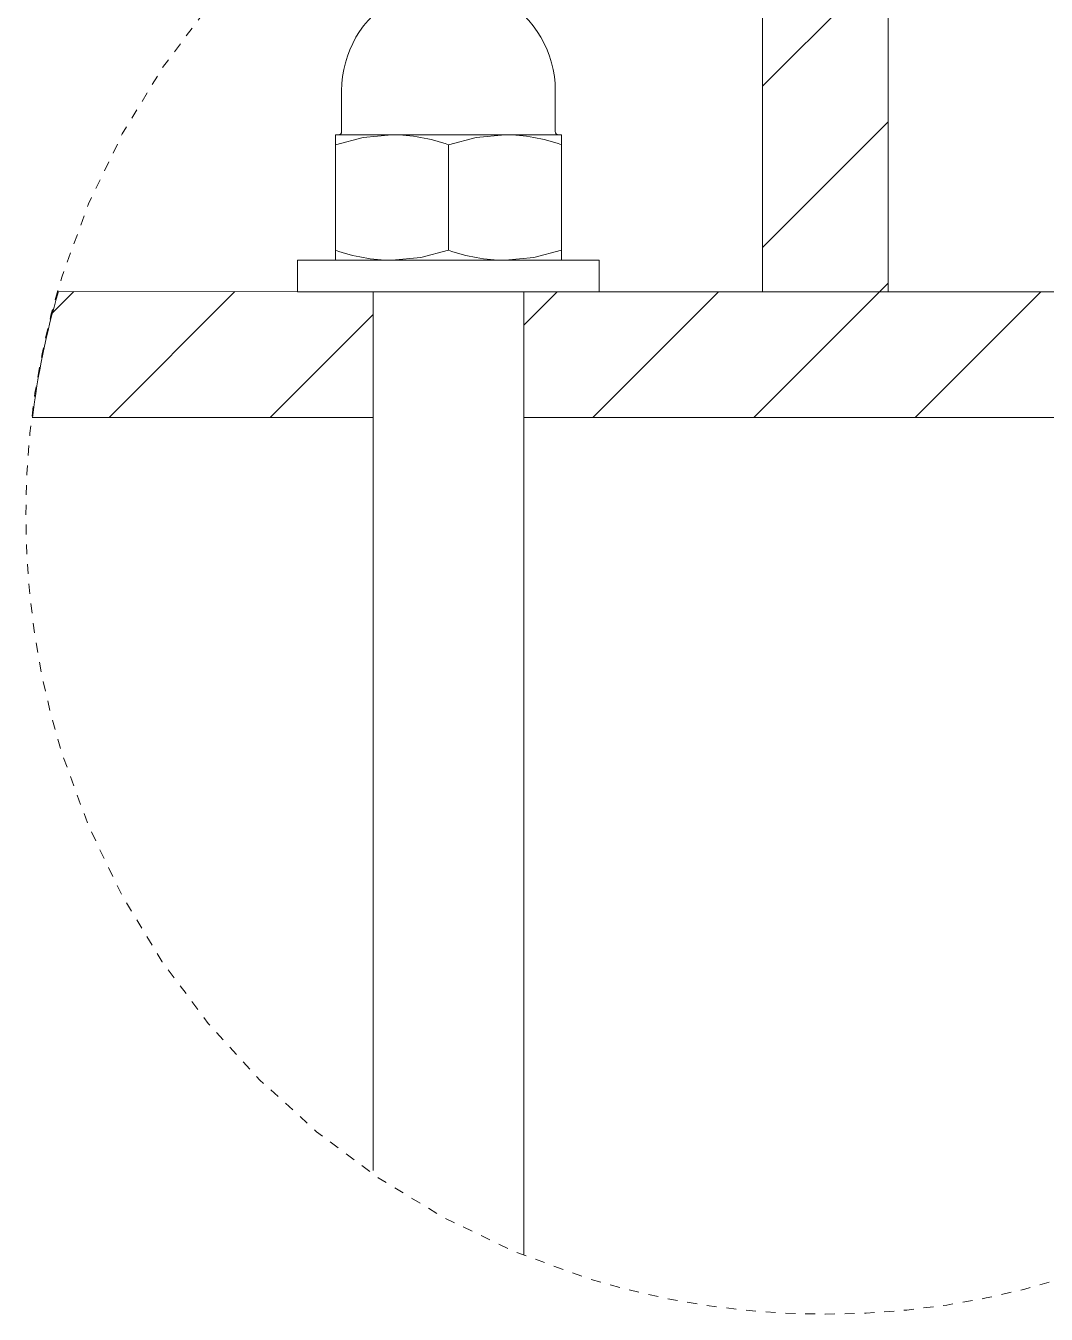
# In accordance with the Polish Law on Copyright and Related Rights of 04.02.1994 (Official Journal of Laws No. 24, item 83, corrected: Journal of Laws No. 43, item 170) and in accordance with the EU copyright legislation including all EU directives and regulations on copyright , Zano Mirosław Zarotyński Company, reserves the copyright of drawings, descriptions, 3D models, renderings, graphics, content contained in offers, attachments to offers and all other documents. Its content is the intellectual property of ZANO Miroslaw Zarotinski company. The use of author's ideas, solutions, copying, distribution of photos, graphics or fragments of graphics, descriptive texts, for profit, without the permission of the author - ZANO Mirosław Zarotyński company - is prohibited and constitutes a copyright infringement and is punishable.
# Model space of a CAD drawing. Header units: inches. Extents: x -0.2 to 94.2, y 2.6 to 69.8.
# Drawn here: x 22.76 to 33.09, y 2.59 to 15.63 of the extents above; entities that cross this region are included whole.
import ezdxf

# ---------------------------------------------------------------- set-up
doc = ezdxf.new("R2010")
doc.units = ezdxf.units.IN
doc.linetypes.add('HIDDEN', pattern=[1.905, 1.27, -0.635])
doc.layers.add('ZANO_R', color=7, linetype='Continuous', lineweight=0)
doc.layers.add('ZANO_R_przerywana', color=250, linetype='HIDDEN', lineweight=0)

msp = doc.modelspace()

# ---------------------------------------------------------------- linework, layer by layer
at = {"layer": 'ZANO_R'}
for p, q in [((30.21822, 18.7372), (30.21822, 12.93825)), ((31.48937, 18.7372), (31.48937, 12.93825)), ((30.21822, 15.01664), (31.48937, 16.28779)), ((25.95987, 14.97209), (25.95987, 14.55897)), ((28.12082, 14.55897), (28.12082, 14.97209)), ((30.21822, 13.38589), (31.48937, 14.65704)), ((25.89631, 14.425), (25.89631, 14.52719)), ((26.46833, 14.52719), (25.89631, 14.52719)), ((25.89631, 14.425), (26.17656, 14.49914)), ((26.17656, 14.49914), (26.46833, 14.52719)), ((27.61236, 14.52719), (26.46833, 14.52719)), ((27.04035, 14.425), (27.32059, 14.49914)), ((27.32059, 14.49914), (27.61236, 14.52719)), ((28.18438, 14.52719), (27.61236, 14.52719)), ((28.18438, 14.425), (28.18438, 14.52719)), ((25.89631, 14.425), (25.89631, 13.35822)), ((27.04035, 14.425), (27.04035, 13.35822)), ((28.18438, 14.425), (28.18438, 13.35822)), ((25.89631, 13.25604), (25.89631, 13.35822)), ((27.04035, 13.35822), (26.7601, 13.28408)), ((28.18438, 13.35822), (27.90413, 13.28408)), ((28.18438, 13.25604), (28.18438, 13.35822)), ((25.51497, 13.25604), (25.51497, 12.93825)), ((28.56572, 13.25604), (25.51497, 13.25604)), ((26.7601, 13.28408), (26.46833, 13.25604)), ((27.90413, 13.28408), (27.61236, 13.25604)), ((28.56572, 12.93825), (28.56572, 13.25604)), ((23.03483, 12.7255), (23.25029, 12.94096)), ((23.09443, 12.9411), (26.27766, 12.93825)), ((23.60718, 11.6671), (24.87958, 12.9395)), ((28.56572, 12.93825), (25.51497, 12.93825)), ((26.27766, 11.6671), (26.27766, 12.93825)), ((26.27766, 12.93825), (26.27766, 4.25053)), ((27.80304, 11.6671), (27.80304, 12.93825)), ((27.80304, 12.93825), (33.90455, 12.93825)), ((27.80304, 12.93825), (27.80304, 3.19603)), ((27.80304, 12.60146), (28.13983, 12.93825)), ((28.49943, 11.6671), (29.77057, 12.93825)), ((30.13018, 11.6671), (31.40132, 12.93825)), ((31.48937, 12.93825), (30.21822, 12.93825)), ((31.40132, 12.93825), (31.48937, 13.02629)), ((31.76092, 11.6671), (33.03207, 12.93825)), ((25.23793, 11.6671), (26.27766, 12.70683)), ((26.27766, 11.6671), (22.83223, 11.6671)), ((33.90455, 11.6671), (27.80304, 11.6671)), ((26.27766, 4.88259), (26.27766, 4.04942))]:
    msp.add_line(p, q, dxfattribs=at)
for centre, radius, start, end in [((27.04035, 14.97209), 1.08047, 359.999731, 180.000269), ((25.92809, 14.55897), 0.03179, 270.002935, 359.990235), ((26.4537, 12.79312), 1.73413, 70.226957, 89.516766), ((27.59773, 12.79312), 1.73413, 70.226957, 89.516766), ((28.15261, 14.55897), 0.03179, 180.009765, 269.997065), ((26.48297, 14.99021), 1.73423, 250.227931, 269.516264), ((27.627, 14.99021), 1.73423, 250.227931, 269.516264), ((30.85022, 10.68018), 8.07862, 163.747855, 173.014484)]:
    msp.add_arc(centre, radius, start, end, dxfattribs=at)
at = {"layer": 'ZANO_R_przerywana', "ltscale": 0.05}
msp.add_circle((30.85022, 10.68018), 8.08548, dxfattribs=at)

doc.saveas('drawing.dxf')
